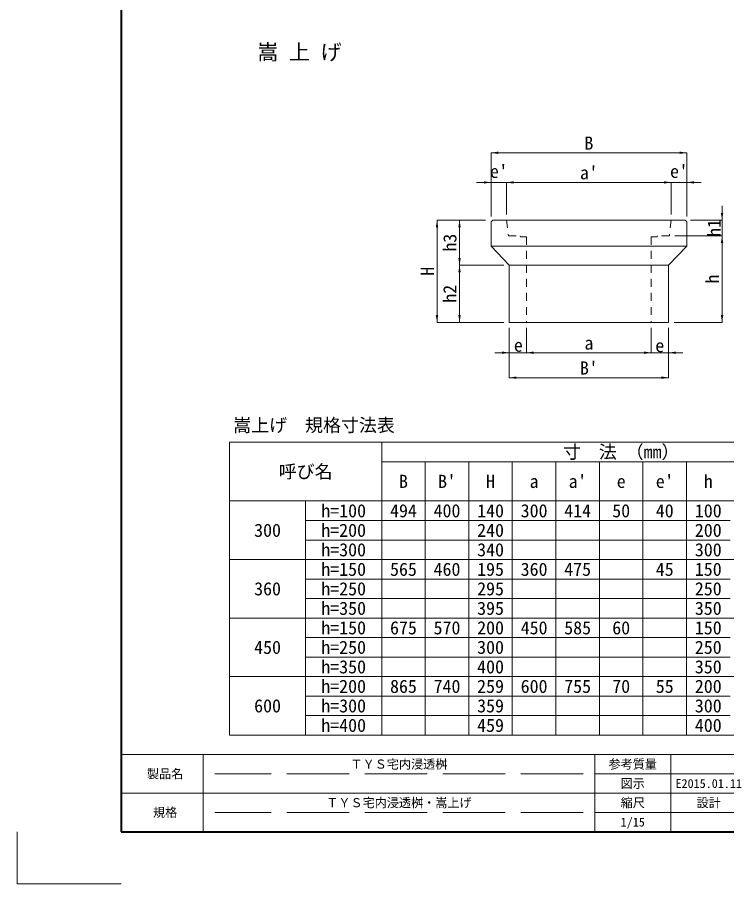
# Model space of a CAD drawing. Units: millimetres at full size, sheet at 1:30; details may follow other scales. Extents: x 19038 to 49388, y -43687 to -27642.
# Drawn here: x 19038 to 21086, y -32646 to -30144 of the extents above; entities that cross this region are included whole.
import ezdxf
from ezdxf.enums import TextEntityAlignment as Align

# ---------------------------------------------------------------- set-up
doc = ezdxf.new("R2010")
doc.units = ezdxf.units.MM
doc.header["$LTSCALE"] = 30
doc.linetypes.add('DASHED', pattern=[7.5, 6, -1.5])
doc.linetypes.add('USER1', pattern=[1.35, 0.75, -0.6])
for name, color, linetype, lineweight in [('Defpoints_3', 7, 'Continuous', 13), ('図枠', 7, 'Continuous', 5), ('寸法線', 7, 'Continuous', 9), ('寸法表', 7, 'Continuous', 13), ('本体', 2, 'Continuous', 13)]:
    doc.layers.add(name, color=color, linetype=linetype, lineweight=lineweight)
doc.layers.add('文字', color=7, linetype='Continuous')
doc.styles.add('ＭＳ ゴシック', font='')
doc.styles.get('ＭＳ ゴシック').set_extended_font_data('MS Gothic')

# ---------------------------------------------------------------- blocks, each defined once
blk = doc.blocks.new('filled_arrow')
at = {"color": 0, "linetype": 'Continuous', "lineweight": -2}
blk.add_solid([(7.5, 1.25), (0, 0), (7.5, -1.25)], dxfattribs=at)

msp = doc.modelspace()

# ---------------------------------------------------------------- linework, layer by layer
at = {"layer": 'Defpoints_3', "color": 8, "lineweight": 0}
for p, q in [((20089.84, -31596.97), (20341.24, -31596.97)), ((20466.94, -31596.97), (20969.75, -31596.97)), ((20089.84, -31653.3), (20341.24, -31653.3)), ((20466.94, -31653.3), (20969.75, -31653.3)), ((20718.35, -31709.63), (20844.05, -31709.63)), ((20089.84, -31765.97), (20341.24, -31765.97)), ((20466.94, -31765.97), (20969.75, -31765.97)), ((20089.84, -31822.3), (20341.24, -31822.3)), ((20466.94, -31822.3), (20969.75, -31822.3)), ((20844.05, -31878.63), (20969.75, -31878.63)), ((20089.84, -31934.97), (20341.24, -31934.97)), ((20466.94, -31934.97), (20969.75, -31934.97)), ((20089.84, -31991.3), (20341.24, -31991.3)), ((20466.94, -31991.3), (20969.75, -31991.3)), ((20089.84, -32103.97), (20341.24, -32103.97)), ((20466.94, -32103.97), (20969.75, -32103.97)), ((20089.84, -32160.3), (20341.24, -32160.3)), ((20466.94, -32160.3), (20969.75, -32160.3))]:
    msp.add_line(p, q, dxfattribs=at)
at = {"layer": 'Defpoints_3'}
for p in [(19037.99, -32495.72), (19337.99, -32645.72)]:
    msp.add_line(p, (19037.99, -32645.72), dxfattribs=at)
at = {"layer": '図枠', "lineweight": 40}
for p, q in [((19337.99, -28340.72), (19337.99, -32495.72)), ((19337.99, -32495.72), (22037.99, -32495.72))]:
    msp.add_line(p, q, dxfattribs=at)
at = {"layer": '図枠', "lineweight": 13}
for p, q in [((22037.99, -32272.97), (19337.99, -32272.97)), ((19574.24, -32495.72), (19574.24, -32272.97)), ((20704.87, -32495.72), (20704.87, -32272.97)), ((20924.24, -32495.72), (20924.24, -32272.97)), ((21362.99, -32328.65), (20704.87, -32328.65)), ((21362.99, -32384.34), (19337.99, -32384.34)), ((21362.99, -32440.03), (20704.87, -32440.03))]:
    msp.add_line(p, q, dxfattribs=at)
at = {"layer": '図枠', "linetype": 'DASHED', "lineweight": 9}
for p, q in [((20671.12, -32328.65), (19607.99, -32328.65)), ((20671.12, -32440.03), (19607.99, -32440.03))]:
    msp.add_line(p, q, dxfattribs=at)
at = {"layer": '寸法線'}
for p, q in [((20405.49, -30535.07), (20970.49, -30535.07)), ((20405.49, -30713.71), (20405.49, -30535.07)), ((20970.49, -30718.71), (20970.49, -30535.07)), ((20363.89, -30620.67), (20492.09, -30620.67)), ((20405.49, -30718.71), (20405.49, -30620.67)), ((20450.49, -30713.71), (20450.49, -30620.67)), ((20450.49, -30620.67), (20925.49, -30620.67)), ((20450.49, -30713.71), (20450.49, -30620.67)), ((20883.89, -30620.67), (21012.09, -30620.67)), ((20925.49, -30713.71), (20925.49, -30620.67)), ((20925.49, -30713.71), (20925.49, -30620.67)), ((20970.49, -30718.71), (20970.49, -30620.67)), ((21072.45, -30816.31), (21072.45, -30688.11)), ((20249.53, -30729.71), (20249.53, -31024.71)), ((20389.49, -30729.71), (20249.53, -30729.71)), ((20314.57, -30859.71), (20314.57, -30729.71)), ((20389.49, -30729.71), (20314.57, -30729.71)), ((20981.49, -30729.71), (21072.45, -30729.71)), ((20936.48, -30774.71), (21072.45, -30774.71)), ((20936.48, -30774.71), (21072.45, -30774.71)), ((21072.45, -31024.71), (21072.45, -30774.71)), ((20314.57, -31024.71), (20314.57, -30859.71)), ((20441.99, -30859.71), (20314.57, -30859.71)), ((20441.99, -30859.71), (20314.57, -30859.71)), ((20441.99, -31024.71), (20249.53, -31024.71)), ((20441.99, -31024.71), (20314.57, -31024.71)), ((20457.99, -31040.71), (20457.99, -31112.4)), ((20457.99, -31040.71), (20457.99, -31184.48)), ((20507.99, -31040.71), (20507.99, -31112.4)), ((20507.99, -31040.71), (20507.99, -31112.4)), ((20867.99, -31040.71), (20867.99, -31112.4)), ((20867.99, -31040.71), (20867.99, -31112.4)), ((20917.99, -31040.71), (20917.99, -31112.4)), ((20917.99, -31040.71), (20917.99, -31184.48)), ((20933.99, -31024.71), (21072.45, -31024.71)), ((20416.39, -31112.4), (20549.59, -31112.4)), ((20507.99, -31112.4), (20867.99, -31112.4)), ((20826.39, -31112.4), (20959.59, -31112.4)), ((20457.99, -31184.48), (20917.99, -31184.48))]:
    msp.add_line(p, q, dxfattribs=at)
at = {"layer": '寸法表'}
for p, q in [((19650.54, -31370.49), (21725.45, -31370.49)), ((19650.54, -31370.49), (19650.54, -32216.63)), ((20089.84, -31370.49), (20089.84, -32216.63)), ((20089.84, -31427.2), (21472.56, -31427.2)), ((20215.54, -31427.2), (20215.54, -32216.63)), ((20341.24, -31427.2), (20341.24, -32216.63)), ((20466.94, -31427.2), (20466.94, -32216.63)), ((20592.64, -31427.2), (20592.64, -32216.63)), ((20718.35, -31427.2), (20718.35, -32216.63)), ((20844.05, -31427.2), (20844.05, -32216.63)), ((20969.75, -31427.2), (20969.75, -32216.63)), ((19650.54, -31540.63), (21725.45, -31540.63)), ((19870.19, -31540.63), (19870.19, -32216.63)), ((19870.19, -31596.97), (20089.84, -31596.97)), ((20341.24, -31596.97), (20466.94, -31596.97)), ((20969.75, -31596.97), (21095.45, -31596.97)), ((19870.19, -31653.3), (20089.84, -31653.3)), ((20341.24, -31653.3), (20466.94, -31653.3)), ((20969.75, -31653.3), (21095.45, -31653.3)), ((19650.54, -31709.63), (20718.35, -31709.63)), ((20844.05, -31709.63), (21725.45, -31709.63)), ((19870.19, -31765.97), (20089.84, -31765.97)), ((20341.24, -31765.97), (20466.94, -31765.97)), ((20969.75, -31765.97), (21095.45, -31765.97)), ((19870.19, -31822.3), (20089.84, -31822.3)), ((20341.24, -31822.3), (20466.94, -31822.3)), ((20969.75, -31822.3), (21095.45, -31822.3)), ((19650.54, -31878.63), (20844.05, -31878.63)), ((20969.75, -31878.63), (21725.45, -31878.63)), ((19870.19, -31934.97), (20089.84, -31934.97)), ((20341.24, -31934.97), (20466.94, -31934.97)), ((20969.75, -31934.97), (21095.45, -31934.97)), ((19870.19, -31991.3), (20089.84, -31991.3)), ((20341.24, -31991.3), (20466.94, -31991.3)), ((20969.75, -31991.3), (21095.45, -31991.3)), ((19650.54, -32047.63), (21725.45, -32047.63)), ((19870.19, -32103.97), (20089.84, -32103.97)), ((20341.24, -32103.97), (20466.94, -32103.97)), ((20969.75, -32103.97), (21095.45, -32103.97)), ((19870.19, -32160.3), (20089.84, -32160.3)), ((20341.24, -32160.3), (20466.94, -32160.3)), ((20969.75, -32160.3), (21095.45, -32160.3)), ((19650.54, -32216.63), (21725.45, -32216.63))]:
    msp.add_line(p, q, dxfattribs=at)
at = {"layer": '本体'}
for p, q in [((20405.49, -30734.71), (20410.49, -30729.71)), ((20405.49, -30734.71), (20405.49, -30804.71)), ((20410.49, -30729.71), (20965.49, -30729.71)), ((20965.49, -30729.71), (20970.49, -30734.71)), ((20970.49, -30734.71), (20970.49, -30804.71)), ((20489.49, -30774.71), (20490.49, -30777.91)), ((20886.49, -30774.71), (20885.49, -30777.91)), ((20405.49, -30804.71), (20457.99, -30859.71)), ((20970.49, -30804.71), (20917.99, -30859.71)), ((20457.99, -30859.71), (20457.99, -31024.71)), ((20917.99, -31024.71), (20917.99, -30859.71)), ((20457.99, -31024.71), (20917.99, -31024.71))]:
    msp.add_line(p, q, dxfattribs=at)
at = {"layer": '本体', "linetype": 'USER1'}
for p, q in [((20450.49, -30729.71), (20455.49, -30774.71)), ((20925.49, -30729.71), (20920.48, -30774.71)), ((20455.49, -30774.71), (20489.49, -30774.71)), ((20490.49, -30777.91), (20507.99, -30777.91)), ((20507.99, -30777.91), (20507.99, -31024.71)), ((20867.99, -30777.91), (20867.99, -31024.71)), ((20885.49, -30777.91), (20867.99, -30777.91)), ((20920.48, -30774.71), (20886.49, -30774.71))]:
    msp.add_line(p, q, dxfattribs=at)
at = {"layer": '本体', "lineweight": 9}
for p, q in [((20405.49, -30804.71), (20970.49, -30804.71)), ((20457.99, -30859.71), (20917.99, -30859.71))]:
    msp.add_line(p, q, dxfattribs=at)

# ---------------------------------------------------------------- block references
at = {"layer": '寸法線', "xscale": 2.77, "yscale": 2.77}
for p in [(20405.49, -30535.07), (20450.49, -30620.67), (20450.49, -30620.67), (20970.49, -30620.67), (20507.99, -31112.4), (20507.99, -31112.4), (20917.99, -31112.4), (20457.99, -31184.48)]:
    msp.add_blockref('filled_arrow', p, dxfattribs=at)
for p, rotation in [((20970.49, -30535.07), 180), ((20405.49, -30620.67), 180), ((20925.49, -30620.67), 180), ((20925.49, -30620.67), 180), ((21072.45, -30729.71), 90), ((20249.53, -30729.71), 270), ((20314.57, -30729.71), 270), ((21072.45, -30774.71), 270), ((21072.45, -30774.71), 270), ((20314.57, -30859.71), 90), ((20314.57, -30859.71), 270), ((20249.53, -31024.71), 90), ((20314.57, -31024.71), 90), ((21072.45, -31024.71), 90), ((20457.99, -31112.4), 180), ((20867.99, -31112.4), 180), ((20867.99, -31112.4), 180), ((20917.99, -31184.48), 180)]:
    msp.add_blockref('filled_arrow', p, dxfattribs=dict(at, rotation=rotation))

# ---------------------------------------------------------------- texts
at = {"layer": '図枠', "style": 'ＭＳ ゴシック'}
for s, p in [('ＴＹＳ宅内浸透桝', (20139.56, -32300.81)), ('参考質量', (20814.56, -32300.81)), ('製品名', (19464.56, -32328.65)), ('図示', (20814.56, -32356.5)), ('E2015.01.11', (21033.93, -32356.5)), ('ＴＹＳ宅内浸透桝・嵩上げ', (20139.56, -32412.19)), ('縮尺', (20814.56, -32412.19)), ('設計', (21033.93, -32412.19)), ('規格', (19464.56, -32440.03)), ('1/15', (20814.56, -32467.87))]:
    msp.add_text(s, height=25.63, dxfattribs=at).set_placement(p, align=Align.MIDDLE_CENTER)
at = {"layer": '寸法線', "style": 'ＭＳ ゴシック'}
for s, p in [('B', (20687.99, -30507.07)), ("e'", (20427.99, -30588.67)), ("a'", (20687.99, -30592.67)), ("e'", (20947.99, -30588.67)), ('e', (20484.25, -31090.57)), ('a', (20687.99, -31084.4)), ('e', (20892.49, -31091.7)), ("B'", (20687.99, -31156.48))]:
    msp.add_text(s, height=37.98, dxfattribs=at).set_placement(p, align=Align.MIDDLE_CENTER)
for s, p in [('h1', (21049.46, -30752.21)), ('h3', (20286.57, -30794.71)), ('H', (20221.53, -30877.21)), ('h', (21044.45, -30899.71)), ('h2', (20286.57, -30942.21))]:
    msp.add_text(s, height=37.98, rotation=90, dxfattribs=at).set_placement(p, align=Align.MIDDLE_CENTER)
at = {"layer": '寸法表', "style": 'ＭＳ ゴシック'}
for s, p in [('寸\u3000法 （mm）', (20781.2, -31398.85)), ('呼び名', (19870.19, -31455.56)), ('B', (20152.69, -31483.92)), ("B'", (20278.39, -31483.92)), ('H', (20404.09, -31483.92)), ("a'", (20655.49, -31483.92)), ("e'", (20906.9, -31483.92)), ('h', (21032.6, -31483.92)), ('a', (20529.79, -31483.92)), ('e', (20781.2, -31483.92)), ('h=100', (19980.01, -31568.8)), ('494', (20152.69, -31568.8)), ('400', (20278.39, -31568.8)), ('140', (20404.09, -31568.8)), ('300', (20529.79, -31568.8)), ('414', (20655.49, -31568.8)), ('50', (20781.2, -31568.8)), ('40', (20906.9, -31568.8)), ('100', (21032.6, -31568.8)), ('300', (19760.36, -31625.13)), ('h=200', (19980.01, -31625.13)), ('240', (20404.09, -31625.13)), ('200', (21032.6, -31625.13)), ('h=300', (19980.01, -31681.47)), ('340', (20404.09, -31681.47)), ('300', (21032.6, -31681.47)), ('h=150', (19980.01, -31737.8)), ('565', (20152.69, -31737.8)), ('460', (20278.39, -31737.8)), ('195', (20404.09, -31737.8)), ('360', (20529.79, -31737.8)), ('475', (20655.49, -31737.8)), ('45', (20906.9, -31737.8)), ('150', (21032.6, -31737.8)), ('360', (19760.36, -31794.13)), ('h=250', (19980.01, -31794.13)), ('295', (20404.09, -31794.13)), ('250', (21032.6, -31794.13)), ('h=350', (19980.01, -31850.47)), ('395', (20404.09, -31850.47)), ('350', (21032.6, -31850.47)), ('h=150', (19980.01, -31906.8)), ('675', (20152.69, -31906.8)), ('570', (20278.39, -31906.8)), ('200', (20404.09, -31906.8)), ('450', (20529.79, -31906.8)), ('585', (20655.49, -31906.8)), ('60', (20781.2, -31906.8)), ('150', (21032.6, -31906.8)), ('450', (19760.36, -31963.13)), ('h=250', (19980.01, -31963.13)), ('300', (20404.09, -31963.13)), ('250', (21032.6, -31963.13)), ('h=350', (19980.01, -32019.47)), ('400', (20404.09, -32019.47)), ('350', (21032.6, -32019.47)), ('h=200', (19980.01, -32075.8)), ('865', (20152.69, -32075.8)), ('740', (20278.39, -32075.8)), ('259', (20404.09, -32075.8)), ('600', (20529.79, -32075.8)), ('755', (20655.49, -32075.8)), ('70', (20781.2, -32075.8)), ('55', (20906.9, -32075.8)), ('200', (21032.6, -32075.8)), ('600', (19760.36, -32132.13)), ('h=300', (19980.01, -32132.13)), ('359', (20404.09, -32132.13)), ('300', (21032.6, -32132.13)), ('h=400', (19980.01, -32188.47)), ('459', (20404.09, -32188.47)), ('400', (21032.6, -32188.47))]:
    msp.add_text(s, height=37.98, dxfattribs=at).set_placement(p, align=Align.MIDDLE_CENTER)
at = {"layer": '文字', "style": 'ＭＳ ゴシック'}
msp.add_text('嵩 上 げ', height=44.62, dxfattribs=at).set_placement((19730.76, -30244.1), align=Align.MIDDLE_LEFT)
msp.add_text('嵩上げ\u3000規格寸法表', height=37.98, dxfattribs=at).set_placement((19661.32, -31302.66), align=Align.TOP_LEFT)

doc.saveas('drawing.dxf')
